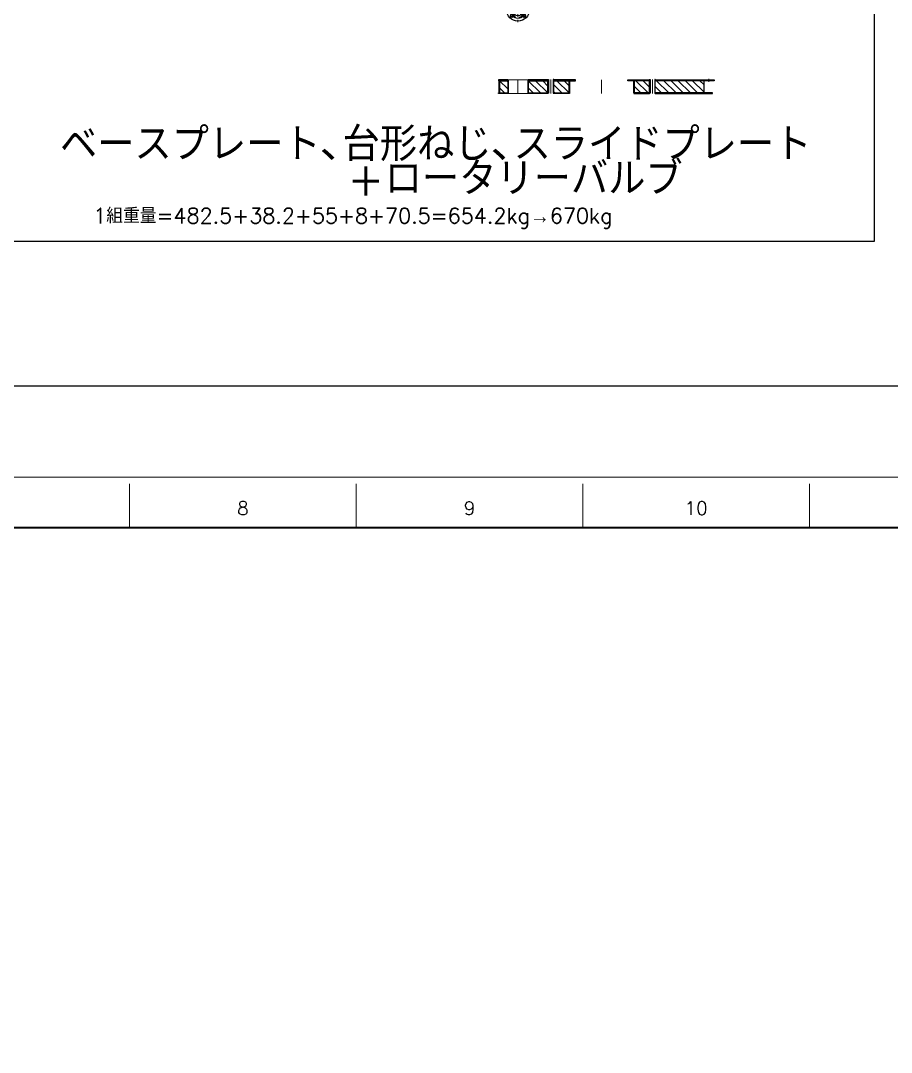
# Model space of a CAD drawing. Header units: millimetres. Extents: x -16130 to 36813, y -8099 to 27484.
# Drawn here: x 26659 to 31803, y 8260 to 14355 of the extents above; entities that cross this region are included whole.
import ezdxf
from ezdxf.enums import TextEntityAlignment as Align

# ---------------------------------------------------------------- set-up
doc = ezdxf.new("R2010")
doc.units = ezdxf.units.MM
doc.header["$LTSCALE"] = 6
doc.linetypes.add('CENTER2', pattern=[28.575, 19.05, -3.175, 3.175, -3.175])
doc.linetypes.add('HIDDEN', pattern=[9.525, 6.35, -3.175])
for name, color, linetype, lineweight in [('04_HIDDEN', 2, 'HIDDEN', 13), ('05_CENTER', 4, 'CENTER2', 13), ('08_DIM', 3, 'Continuous', 13), ('90_FRAME', 5, 'Continuous', 35)]:
    doc.layers.add(name, color=color, linetype=linetype, lineweight=lineweight)
doc.layers.add('10_DRAFT', color=8, linetype='Continuous', lineweight=0, plot=False)
doc.layers.add('91_BLANK', color=5, linetype='Continuous', lineweight=0, plot=False)
doc.styles.add('KSS_TXT', font='txt.shx', dxfattribs={"bigfont": 'extfont2.shx'})
doc.styles.add('KSS_TXT_L', font='txt.shx', dxfattribs={"height": 3, "bigfont": 'extfont2.shx'})
pattern_1 = [(135, (-1935.36, -13761.535), (-21.213203, -21.213203), [])]

# ---------------------------------------------------------------- blocks, each defined once
blk = doc.blocks.new('A$C502E5154_1_1')
h = blk.add_hatch()
h.set_pattern_fill('_USER', color=3, scale=30, angle=135, pattern_type=0)
h.set_pattern_definition([(135, (-24571.1, -1689.394), (-21.213203, -21.213203), [])])
h.paths.add_polyline_path([(-554.5, 75), (-603, 75), (-603, 3), (-554.5, 3)])
h.paths.add_polyline_path([(-317, 75), (-434.5, 75), (-434.5, 3), (-317, 3)])
h = blk.add_hatch()
h.set_pattern_fill('_USER', color=3, scale=30, angle=135, pattern_type=0)
h.set_pattern_definition(pattern_1)
h.paths.add_polyline_path([(-192, 75), (-283, 75), (-283, 3), (-192, 3), (-192, 17), (-192, 17)])
h = blk.add_hatch()
h.set_pattern_fill('_USER', color=3, scale=30, angle=135, pattern_type=0)
h.set_pattern_definition(pattern_1)
h.paths.add_polyline_path([(283, 75), (192, 75), (192, 17), (192, 17), (192, 3), (283, 3)])
h = blk.add_hatch()
h.set_pattern_fill('_USER', color=3, scale=30, angle=135, pattern_type=0)
h.set_pattern_definition([(135, (-24576.407, -1689.394), (-21.213203, -21.213203), [])])
h.paths.add_polyline_path([(603, 75), (317, 75), (317, 3), (603, 3)])
at = {"color": 0}
for p, q in [((-605, 3), (-605, 75)), ((-603, 75), (-603, 3)), ((-554.5, 80), (-554.5, 0)), ((-554.5, 79), (-552.5, 79)), ((-552.5, 79), (-552.5, 1)), ((-434.5, 79), (-436.5, 79)), ((-436.5, 79), (-436.5, 1)), ((-434.5, 80), (-434.5, 0)), ((603, 75), (603, 3)), ((605, 3), (605, 75)), ((-554.5, 1), (-552.5, 1)), ((-436.5, 1), (-434.5, 1)), ((-317, 0), (-317, 3)), ((-283, 0), (-283, 3)), ((317, 0), (317, 3))]:
    blk.add_line(p, q, dxfattribs=at)
for points in [[(-554.5, 80), (-610, 80), (-610, 75), (-554.5, 75)], [(-317, 80), (-434.5, 80)], [(-434.5, 75), (-317, 75)], [(-283, 75), (-155, 75), (-155, 80), (-283, 80)], [(283, 75), (155, 75), (155, 80), (283, 80)], [(317, 80), (665, 80), (665, 75), (317, 75)], [(-554.5, 0), (-610, 0), (-610, 3), (-554.5, 3)], [(-434.5, 3), (-317, 3)], [(-317, 0), (-434.5, 0)], [(-285.8, 3), (-285.8, 3)], [(-283, 3), (-190, 3), (-190, 0), (-283, 0)], [(283, 3), (190, 3), (190, 0), (283, 0)], [(317, 0), (655, 0), (655, 3), (317, 3)]]:
    blk.add_lwpolyline(points, dxfattribs=at)
at = {"color": 3}
for points in [[(-554.5, 79), (-553.5, 79), (-553.5, 79), (-554.5, 80)], [(-434.5, 79), (-435.5, 79), (-435.5, 79), (-434.5, 80)], [(-317, 80), (-317, 81.5), (-317, 81.5), (-318.5, 80)], [(-283, 80), (-283, 81.5), (-283, 81.5), (-281.5, 80)], [(283, 80), (283, 81.5), (283, 81.5), (281.5, 80)], [(317, 80), (317, 81.5), (317, 81.5), (318.5, 80)], [(-554.5, 1), (-553.5, 1), (-553.5, 1), (-554.5, 0)], [(-434.5, 1), (-435.5, 1), (-435.5, 1), (-434.5, 0)], [(-317, 1), (-316, 1), (-316, 1), (-317, 0)], [(-283, 1), (-284, 1), (-284, 1), (-283, 0)], [(283, 1), (284, 1), (284, 1), (283, 0)], [(317, 1), (316, 1), (316, 1), (317, 0)]]:
    blk.add_lwpolyline(points, close=True, dxfattribs=at)
at = {"color": 0}
for points in [[(-317, 83), (-314.2, 83), (-314.2, 1), (-317, 1)], [(-283, 83), (-285.8, 83), (-285.8, 1), (-283, 1)], [(-192, 75), (-190, 75), (-190, 3), (-192, 3)], [(190, 75), (192, 75), (192, 3), (190, 3)], [(283, 83), (285.8, 83), (285.8, 1), (283, 1)], [(317, 83), (314.2, 83), (314.2, 1), (317, 1)]]:
    blk.add_lwpolyline(points, close=True, dxfattribs=at)
at = {"layer": '05_CENTER'}
blk.add_line((634.2, 85.9), (634.2, 68.9), dxfattribs=at)
at = {"layer": '10_DRAFT'}
for p, q in [((-494.5, 80), (-494.5, 0)), ((-300, 83), (-300, 0)), ((0, 80), (0, 0)), ((0, 80), (0, 0)), ((300, 83), (300, 0))]:
    blk.add_line(p, q, dxfattribs=at)
for points in [[(-554.5, 80), (-434.5, 80)], [(-434.5, 0), (-554.5, 0)]]:
    blk.add_lwpolyline(points, dxfattribs=at)
blk = doc.blocks.new('A$C684B73BF')
at = {"color": 0}
for centre, radius in [((0, 0), 67.5), ((-35.4, 35.4), 9.5), ((0, 0), 20), ((0, 0), 18.4), ((35.4, 35.4), 9.5), ((-35.4, -35.4), 9.5), ((35.4, -35.4), 9.5)]:
    blk.add_circle(centre, radius, dxfattribs=at)
at = {"layer": '04_HIDDEN'}
blk.add_line((29.5, 34), (-29.5, 34), dxfattribs=at)
for centre, radius in [((-24.7, 24.7), 4.5), ((0, 0), 21.4), ((24.7, 24.7), 4.5), ((-24.7, -24.7), 4.5), ((24.7, -24.7), 4.5)]:
    blk.add_circle(centre, radius, dxfattribs=at)
blk.add_arc((0, 0), 45, 130.92606, 49.07394, dxfattribs=at)
at = {"layer": '05_CENTER'}
for p, q in [((0, 73.1), (0, -73.1)), ((-73.1, 0), (73.1, 0)), ((-23.4, 23.4), (-47.3, 47.3)), ((-29.9, 29.9), (-19.6, 19.6)), ((29.9, 29.9), (19.6, 19.6)), ((23.4, 23.4), (47.3, 47.3)), ((-23.4, -23.4), (-47.3, -47.3)), ((-29.9, -29.9), (-19.6, -19.6)), ((29.9, -29.9), (19.6, -19.6)), ((23.4, -23.4), (47.3, -47.3))]:
    blk.add_line(p, q, dxfattribs=at)
for radius in [50, 35]:
    blk.add_circle((0, 0), radius, dxfattribs=at)
blk = doc.blocks.new('A$C67FD2836_1_1_1_1')
at = {"color": 0, "linetype": 'CENTER2'}
for p, q in [((-10.8, 0), (10.8, 0)), ((0, -10.8), (0, 10.8))]:
    blk.add_line(p, q, dxfattribs=at)
at = {"color": 0}
for p, q in [((-7.5, 0), (-3.8, 6.5)), ((-3.8, -6.5), (-7.5, 0)), ((-3.8, 6.5), (3.8, 6.5)), ((3.8, 6.5), (7.5, 0)), ((7.5, 0), (3.8, -6.5)), ((3.8, -6.5), (-3.8, -6.5))]:
    blk.add_line(p, q, dxfattribs=at)
for radius in [9, 7.7]:
    blk.add_circle((0, 0), radius, dxfattribs=at)
at = {"layer": '10_DRAFT', "style": 'KSS_TXT_L'}
blk.add_text('BT-M8', height=0.3, dxfattribs=at).set_placement((-0.7, -0.5))
blk = doc.blocks.new('A$C684BE6B5')
blk.add_blockref('A$C684B73BF', (0, 0))
at = {"layer": '04_HIDDEN'}
for p, rotation in [((-24.7, 24.7), 44.99999999999999), ((24.7, 24.7), 314.9999999999999), ((-24.7, -24.7), 135), ((24.7, -24.7), 225)]:
    blk.add_blockref('A$C67FD2836_1_1_1_1', p, dxfattribs=dict(at, rotation=rotation))
blk = doc.blocks.new('A$C684D2D7F')
blk.add_blockref('A$C684BE6B5', (0, -483))

msp = doc.modelspace()

# ---------------------------------------------------------------- linework, layer by layer
at = {"color": 2}
for points in [[(36813.30337, 12196.5069), (26029.08545, 12196.5069), (26029.08545, 21546.28714), (36813.30337, 21546.28714)], [(26312.91024, 17119.66734), (31701.83911, 17119.66734), (31701.83911, 13050.86127), (26312.91024, 13050.86127)]]:
    msp.add_lwpolyline(points, close=True, dxfattribs=at)
at = {"layer": '90_FRAME', "color": 4, "lineweight": 13}
for p, q in [((27302.78569, 11359.15743), (27302.78569, 11618.396)), ((28641.45379, 11359.15743), (28641.45379, 11618.396)), ((29980.12189, 11359.15743), (29980.12189, 11618.396)), ((31318.78999, 11359.15743), (31318.78999, 11618.396))]:
    msp.add_line(p, q, dxfattribs=at)
at = {"layer": '90_FRAME'}
msp.add_lwpolyline([(18200.18731, 258.07955), (33728.04788, 258.07955), (33728.04788, 11359.15743), (18200.18731, 11359.15743)], close=True, dxfattribs=at)
at = {"layer": '91_BLANK'}
msp.add_lwpolyline([(17423.26925, 0), (33987.28645, 0), (33987.28645, 11658.396), (17423.26925, 11658.396)], close=True, dxfattribs=at)

# ---------------------------------------------------------------- block references
for name, p in [('A$C684D2D7F', (29597.00561, 14902.15373)), ('A$C502E5154_1_1', (30091.55559, 13925.01369))]:
    msp.add_blockref(name, p)

# ---------------------------------------------------------------- texts
at = {"layer": '08_DIM', "style": 'KSS_TXT'}
for s, p in [('ベースプレート､台形ねじ､スライドプレート', (26891.04266, 13525.28782)), ('+ロータリーバルブ', (28587.40235, 13321.64247))]:
    msp.add_text(s, height=200, dxfattribs=at).set_placement(p)
at = {"layer": '08_DIM', "color": 6, "style": 'KSS_TXT'}
msp.add_text('1組重量=482.5+38.2+55+8+70.5=654.2kg→670kg ', height=90, dxfattribs=at).set_placement((27087.52109, 13157.44214))
at = {"layer": '90_FRAME', "color": 0, "lineweight": 13, "style": 'KSS_TXT'}
for s, p in [('8', (27972.11974, 11410.79136)), ('9', (29310.78784, 11410.79136)), ('10', (30649.45594, 11410.79136))]:
    msp.add_text(s, height=80, dxfattribs=at).set_placement(p, align=Align.BOTTOM_CENTER)

doc.saveas('drawing.dxf')
